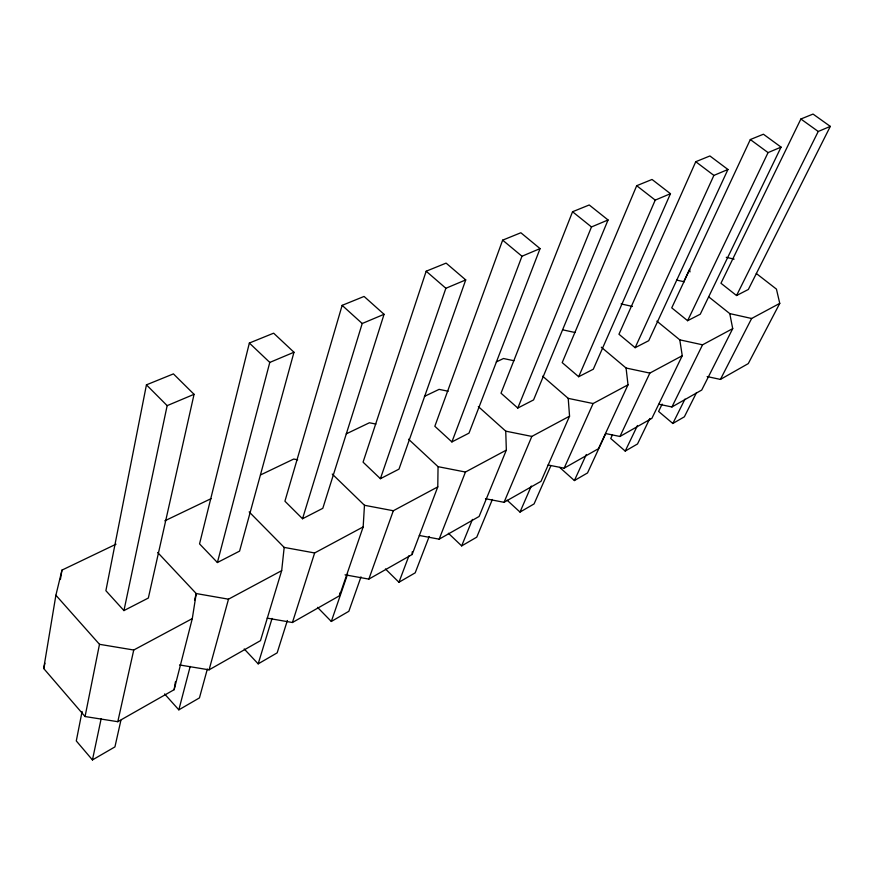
<?xml version="1.0" encoding="UTF-8"?>
<svg xmlns="http://www.w3.org/2000/svg" width="874" height="874" viewBox="0 0 874 874"><rect width="100%" height="100%" fill="white"/><g stroke="black" fill="none" stroke-linecap="round" stroke-linejoin="round"><path stroke-width="1.31" d="M345.044 574.819L368.839 579.101L412.146 554.509L437.776 486.884L438.049 466.672L408.54 439.207M412.146 554.509L412.233 551.811M267.171 618.136L292.429 622.506L339.527 595.751L363.169 526.913L364.469 505.281L332.251 474.058M339.527 595.751L339.724 593.042M179.531 664.95L209.083 669.845L260.496 640.642L281.679 570.646L284.181 547.408L249.156 511.913M116.034 544.196L61.967 570.11L55.892 595.227L43.7 668.501L85.062 716.538L117.793 721.695L174.145 689.684L192.291 618.606L196.235 593.555L157.681 552.488M174.145 689.684L175.423 681.807M60.393 579.451L61.967 570.11M82.09 711.469L76.289 740.934L92.447 759.932L114.931 746.899L120.885 720.351M146.439 384.844L105.885 590.693L123.944 610.587L148.34 598.034L194.061 394.316L173.423 373.886L146.439 384.844L167.153 405.645L123.944 610.587M85.062 716.538L99.483 644.313L55.892 595.227M92.447 759.932L101.155 718.668M117.793 721.695L133.744 650.016L192.291 618.606M43.7 668.501L44.956 663.224M249.363 343.034L199.545 543.879L217.397 562.528L239.585 551.112L293.97 352.244L273.638 333.18L249.363 343.034L269.782 362.426L217.397 562.528M194.563 600.143L196.235 593.555L228.496 599.182L281.679 570.646M164.596 693.956L178.831 709.852L190.193 666.436M207.346 669.047L199.447 697.9L178.831 709.852M209.083 669.845L228.496 599.182M342.138 305.354L284.924 501.206L302.535 518.741L322.801 508.318L384.057 314.301L364.076 296.439L342.138 305.354L362.207 323.511L302.535 518.741M244.207 648.956L258.18 663.858L272.065 618.41M287.371 620.507L277.156 652.856L258.18 663.858M292.429 622.506L314.64 552.958L363.169 526.913M426.173 271.213L363.06 462.149L380.398 478.69L398.981 469.141L465.722 279.92L446.111 263.118L426.173 271.213L445.871 288.278L465.722 279.92M317.524 607.354L331.312 621.469L347.601 574.109M380.398 478.69L445.871 288.278M360.995 576.873L348.846 611.297L331.312 621.469M368.839 579.101L393.322 510.744L437.776 486.884M502.648 240.153L434.837 426.272L451.902 441.927L468.999 433.133L540.066 248.609L520.849 232.757L502.648 240.153L521.975 256.235L540.066 248.609M385.456 568.974L398.948 582.259L408.934 555.798M451.902 441.927L521.975 256.235M429.21 536.45L415.194 572.841L398.948 582.259M419.334 535.478L439.152 539.171L465.449 472.036L506.341 450.099L505.74 431.155L478.318 406.563M572.557 211.748L501.01 393.191L517.779 408.049L533.566 399.921L608.053 219.975L589.229 204.975L572.557 211.748L591.48 226.956L608.053 219.975M448.384 533.26L461.669 545.9L472.452 519.407M517.779 408.049L591.48 226.956M506.341 450.099L479.105 516.479L439.152 539.171M492.368 499.469L476.767 537.149L461.669 545.9M636.698 185.703L562.201 362.612L578.675 376.727L593.304 369.21L670.456 193.7L652.037 179.465L636.698 185.703L655.227 200.113L670.456 193.7M485.485 498.726L504.047 502.31L531.829 436.421L569.553 416.177L568.22 398.369L542.634 376.181M507.04 500.147L520.008 512.077L531.294 486.031M578.675 376.727L655.227 200.113M569.553 416.177L541.028 481.312L504.047 502.31M550.904 465.645L534.069 503.927L520.008 512.077M695.759 161.712L618.956 334.239L635.136 347.688L648.716 340.707L727.944 169.49L709.906 155.965L695.759 161.712L713.894 175.412L727.944 169.49M548.096 464.99L564.145 468.18L593.107 403.537L628.013 384.811L626.068 368.02L601.312 347.207M559.677 467.404L574.393 480.558L586.312 454.502M635.136 347.688L713.894 175.412M628.013 384.811L598.471 448.69L564.145 468.18M605.813 433.417L587.525 472.943L574.393 480.558M683.829 281.603L689.553 269.334L690.001 271.912M612.456 434.848L610.74 438.508L625.227 451.082L637.517 443.959L649.841 418.482M750.318 139.545L671.745 307.856L687.62 320.703L700.271 314.192L781.061 147.127L763.417 134.225L750.318 139.545L768.06 152.6L781.061 147.127M605.879 433.602L619.961 436.476L649.852 373.089L682.255 355.707L679.775 339.844L656.887 321.14M625.227 451.082L637.474 425.485M687.62 320.703L768.06 152.6M682.255 355.707L651.895 418.34L619.961 436.476M662.153 404.105L658.592 411.436L672.838 423.486L684.364 416.811L696.567 392.524M800.879 119.006L720.963 283.252L736.542 295.543L748.352 289.469L830.3 126.391L813.039 114.068L800.879 119.006L818.239 131.471L830.3 126.391M658.92 404.247L671.92 406.967L702.554 344.815L732.718 328.624L729.768 313.602L708.792 296.909M672.838 423.486L684.976 399.101M736.542 295.543L818.239 131.471M732.718 328.624L701.724 390.044L671.92 406.967M707.153 376.574L720.427 379.414L751.629 318.486L779.761 303.376L776.44 289.119L756.316 273.496M779.761 303.376L748.286 363.595L720.427 379.414M164.815 520.817L211.213 498.584M260.539 474.943L293.719 459.047L297.641 459.8M346.235 433.875L369.407 422.765L375.907 424.065M424.414 396.403L439.098 389.367L448.198 391.235M496.268 361.967L503.468 358.515L513.923 360.722M167.153 405.645L194.061 394.316M269.782 362.426L293.97 352.244M362.207 323.511L384.057 314.301M99.483 644.313L133.744 650.016M284.181 547.408L314.64 552.958M364.469 505.281L393.322 510.744M438.049 466.672L465.449 472.036M505.74 431.155L531.829 436.421M568.22 398.369L593.107 403.537M626.068 368.02L649.852 373.089M563.118 329.924L574.994 332.491M679.775 339.844L702.554 344.815M621.075 303.923L632.448 306.435M729.768 313.602L751.629 318.486M676.596 280.062L684.298 281.81M726.261 257.317L734.127 259.13"/></g></svg>
